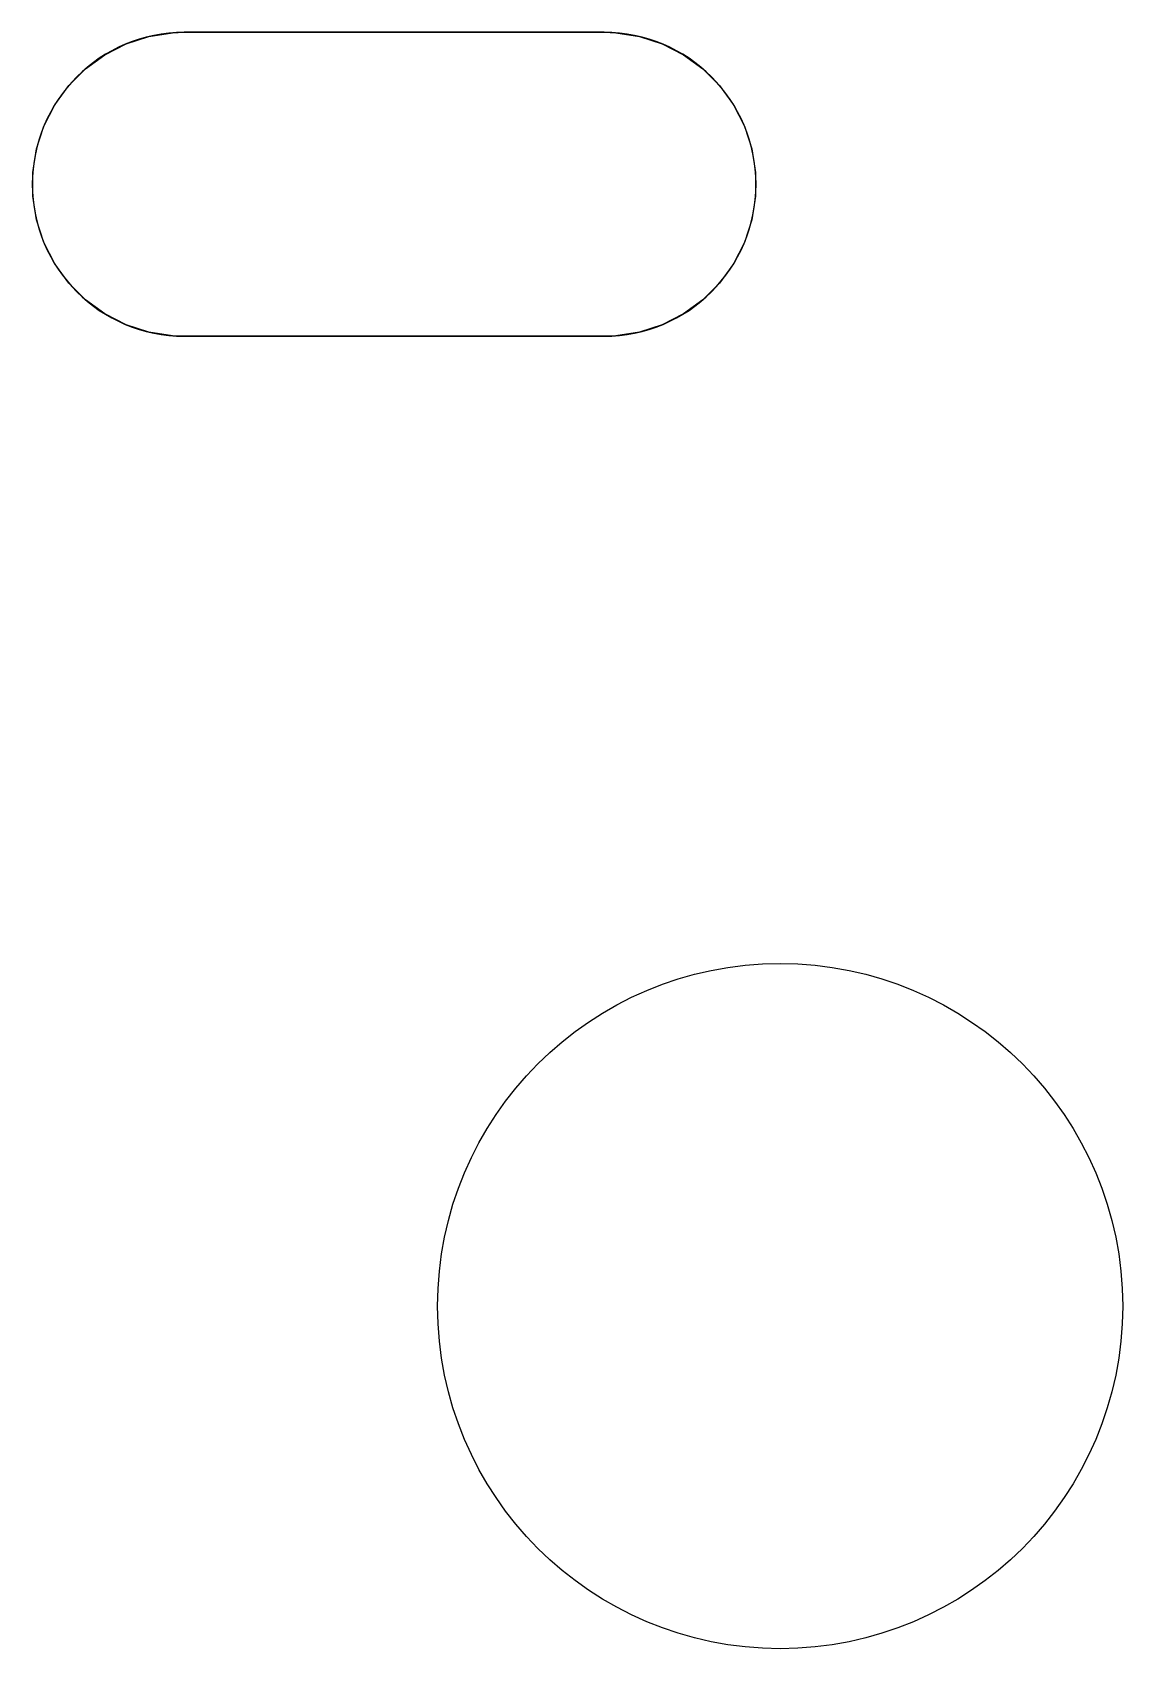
# Model space of a CAD drawing. Extents: x 1.56 to 4.01, y -6 to -1.06.
# Drawn here: x 1.59 to 2.042, y -1.727 to -1.057 of the extents above; entities that cross this region are included whole.
import ezdxf

# ---------------------------------------------------------------- set-up
doc = ezdxf.new("R2010")
doc.units = 0
doc.header["$MEASUREMENT"] = 0
doc.layers.add('BLACK', color=7, linetype='CONTINUOUS')

msp = doc.modelspace()

# ---------------------------------------------------------------- linework, layer by layer
at = {"layer": 'BLACK', "linetype": 'CONTINUOUS'}
for p, q in [((1.63829, -1.05874), (1.64806, -1.05719)), ((1.64806, -1.05719), (1.653, -1.057)), ((1.653, -1.057), (1.827, -1.057)), ((1.827, -1.057), (1.83194, -1.05719)), ((1.83194, -1.05719), (1.84171, -1.05874)), ((1.62008, -1.06628), (1.62889, -1.0618)), ((1.62889, -1.0618), (1.63829, -1.05874)), ((1.84171, -1.05874), (1.85111, -1.0618)), ((1.85111, -1.0618), (1.85992, -1.06628)), ((1.61208, -1.07209), (1.62008, -1.06628)), ((1.85992, -1.06628), (1.86792, -1.07209)), ((1.60509, -1.07908), (1.61208, -1.07209)), ((1.86792, -1.07209), (1.87491, -1.07908)), ((1.59928, -1.08708), (1.60509, -1.07908)), ((1.87491, -1.07908), (1.88072, -1.08708)), ((1.5948, -1.09589), (1.59928, -1.08708)), ((1.88072, -1.08708), (1.8852, -1.09589)), ((1.59174, -1.10529), (1.5948, -1.09589)), ((1.8852, -1.09589), (1.88826, -1.10529)), ((1.59019, -1.11506), (1.59174, -1.10529)), ((1.88826, -1.10529), (1.88981, -1.11506)), ((1.59019, -1.12494), (1.59019, -1.11506)), ((1.88981, -1.11506), (1.88981, -1.12494)), ((1.59174, -1.13471), (1.59019, -1.12494)), ((1.88981, -1.12494), (1.88826, -1.13471)), ((1.5948, -1.14411), (1.59174, -1.13471)), ((1.88826, -1.13471), (1.8852, -1.14411)), ((1.59928, -1.15292), (1.5948, -1.14411)), ((1.8852, -1.14411), (1.88072, -1.15292)), ((1.60509, -1.16092), (1.59928, -1.15292)), ((1.88072, -1.15292), (1.87491, -1.16092)), ((1.61208, -1.16791), (1.60509, -1.16092)), ((1.87491, -1.16092), (1.86792, -1.16791)), ((1.62008, -1.17372), (1.61208, -1.16791)), ((1.86792, -1.16791), (1.85992, -1.17372)), ((1.62889, -1.1782), (1.62008, -1.17372)), ((1.63829, -1.18126), (1.62889, -1.1782)), ((1.85111, -1.1782), (1.84171, -1.18126)), ((1.85992, -1.17372), (1.85111, -1.1782)), ((1.64806, -1.18281), (1.63829, -1.18126)), ((1.653, -1.183), (1.64806, -1.18281)), ((1.827, -1.183), (1.653, -1.183)), ((1.83194, -1.18281), (1.827, -1.183)), ((1.84171, -1.18126), (1.83194, -1.18281))]:
    msp.add_line(p, q, dxfattribs=at)
at = {"layer": 'BLACK'}
msp.add_circle((1.9, -1.585), 0.142, dxfattribs=at)
at = {"layer": 'WHITE', "linetype": 'CONTINUOUS'}
for p, q in [((1.827, -1.057), (1.653, -1.057)), ((1.653, -1.183), (1.827, -1.183))]:
    msp.add_line(p, q, dxfattribs=at)
at = {"layer": 'WHITE'}
msp.add_circle((1.9, -1.585), 0.142, dxfattribs=at)
for centre, start, end in [((1.653, -1.12), 90, 270), ((1.827, -1.12), -90, 90)]:
    msp.add_arc(centre, 0.063, start, end, dxfattribs=at)

doc.saveas('drawing.dxf')
